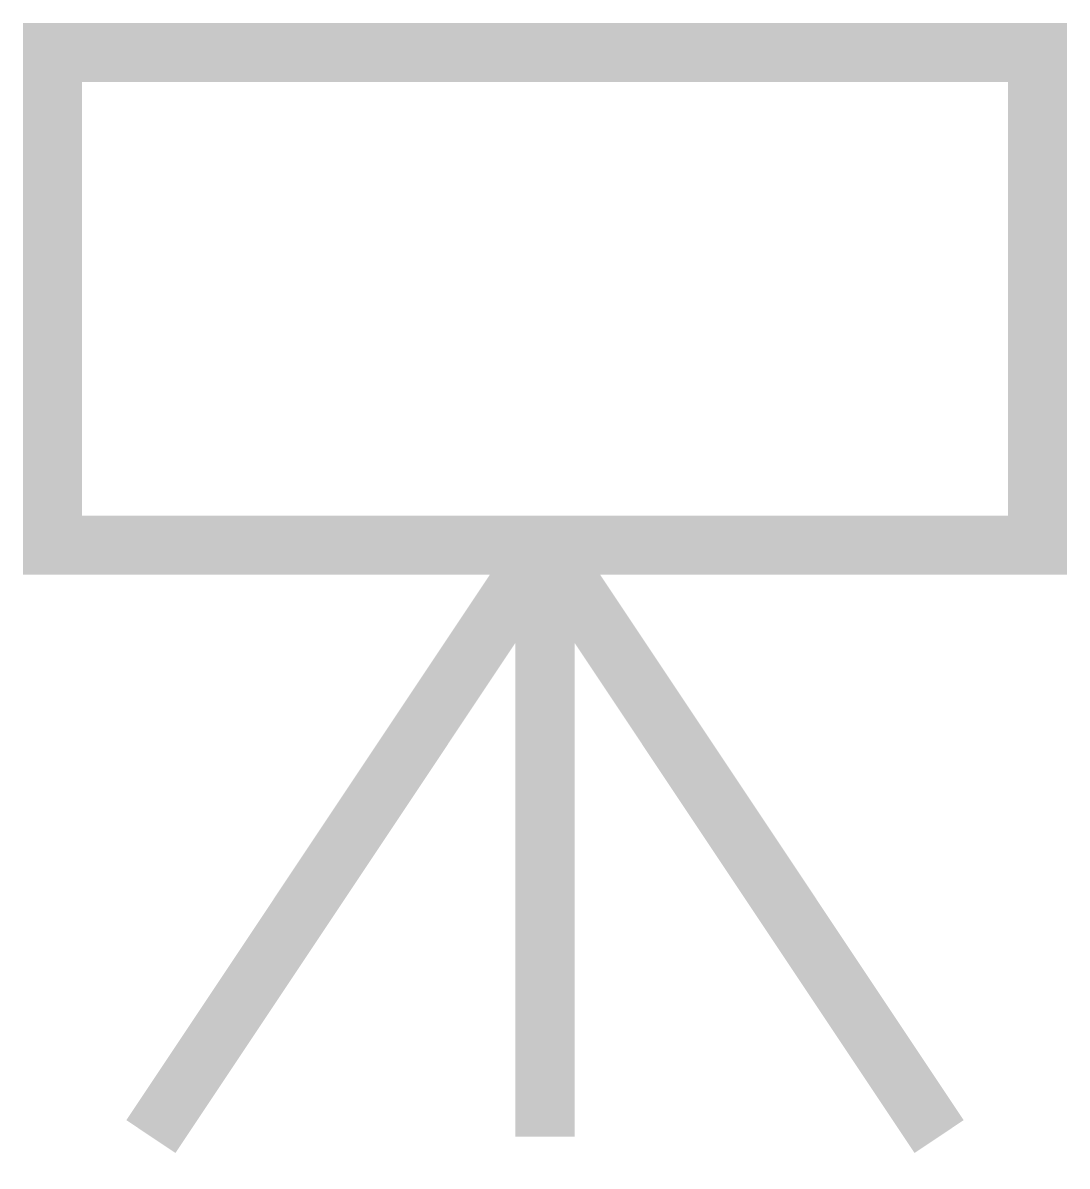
# Model space of a CAD drawing. Extents: x 5.35 to 10.65, y 0.85 to 6.65.
import ezdxf

# ---------------------------------------------------------------- set-up
doc = ezdxf.new("R2010")
doc.units = 0
doc.header["$MEASUREMENT"] = 0
doc.layers.get('0').update_dxf_attribs({"linetype": 'CONTINUOUS'})

msp = doc.modelspace()

# ---------------------------------------------------------------- linework, layer by layer
at = {"const_width": 0.3}
for points in [[(5.5, 4), (10.5, 4), (10.5, 6.5), (5.5, 6.5), (5.5, 4)], [(8, 4), (6, 1)], [(8, 4), (8, 1)], [(8, 4), (10, 1)]]:
    msp.add_lwpolyline(points, dxfattribs=at)

doc.saveas('drawing.dxf')
